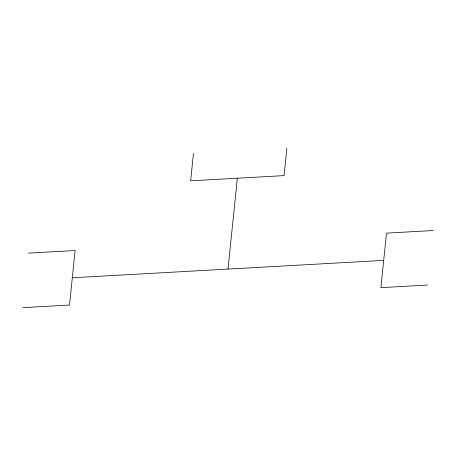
<?xml version="1.0" encoding="UTF-8"?>
<svg xmlns="http://www.w3.org/2000/svg" width="456" height="456" viewBox="0 0 456 456"><rect width="100%" height="100%" fill="white"/><g stroke="black" fill="none" stroke-linecap="round" stroke-linejoin="round"><path stroke-width="0.68" d="M193.435 153.569L190.636 180.827L284.048 175.611L286.852 148.354M228 269.086L237.342 178.222M28.403 253.126L75.115 250.521L69.506 305.041L22.8 307.646M433.2 230.525L386.494 233.136L380.885 287.656L427.597 285.046M72.31 277.778L383.69 260.393"/></g></svg>
